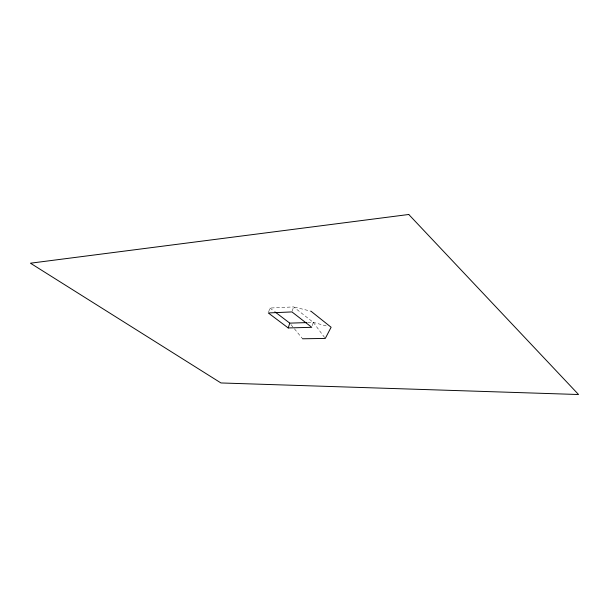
<?xml version="1.0" encoding="UTF-8"?>
<svg xmlns="http://www.w3.org/2000/svg" width="609" height="609" viewBox="0 0 609 609"><rect width="100%" height="100%" fill="white"/><g stroke="black" fill="none" stroke-linecap="round" stroke-linejoin="round"><path stroke-width="0.46" stroke-dasharray="3.04 2.28" d="M312.288 325.67L313.308 322.382L293.584 306.898L269.924 308.047L268.561 312.135M292.236 311.085L293.584 306.898L310.993 311.214M307.659 322.564L313.308 322.382L327.558 326.279M269.924 308.047L274.332 311.405M290.935 324.559L293.858 328.114M294.436 328.822L302.612 338.787M313.308 322.382L325.29 338.429"/><path stroke-width="0.91" d="M288.217 327.947L311.778 327.315L291.962 311.922L268.295 312.95L288.217 327.947L289.77 323.135L306.715 322.595M302.612 338.787L325.29 338.429L331.113 327.254L310.993 311.214M275.07 311.96L289.77 323.135M408.761 214.482L30.45 263.202L220.938 382.954L578.55 394.518L408.761 214.482"/></g></svg>
